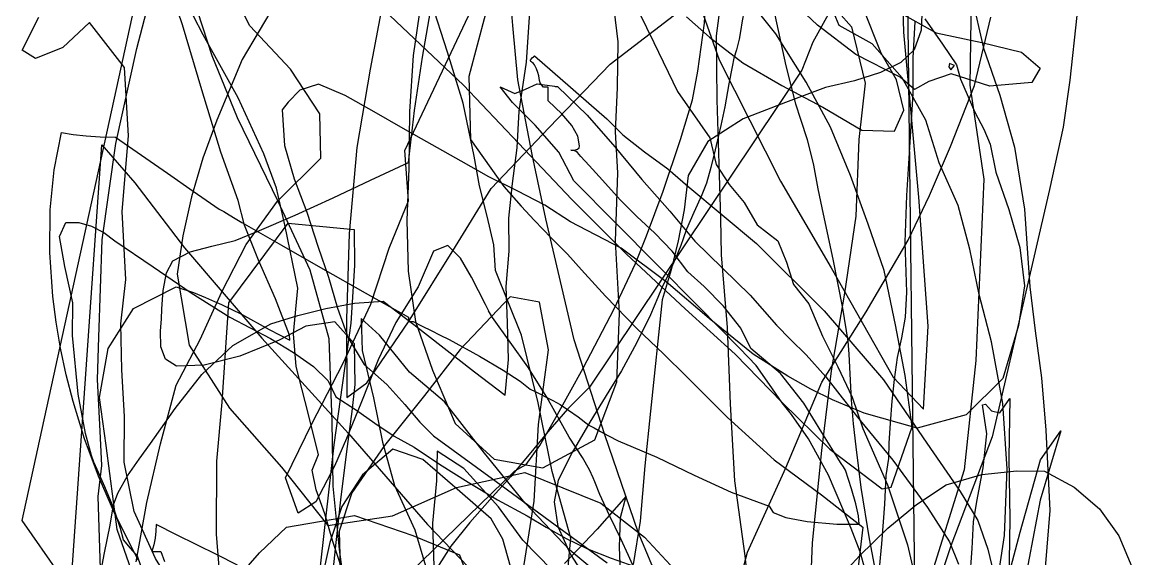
# Model space of a CAD drawing. Extents: x 0 to 83, y -5 to 166.
# Drawn here: x 6.1 to 82.6, y 67.6 to 104.6 of the extents above; entities that cross this region are included whole.
import ezdxf

# ---------------------------------------------------------------- set-up
doc = ezdxf.new("R2010")
doc.units = 0
for name, color, linetype in [('_B1', 7, 'CONTINUOUS'), ('_B2', 7, 'CONTINUOUS'), ('_F1', 7, 'CONTINUOUS'), ('_F2', 7, 'CONTINUOUS'), ('_T1', 7, 'CONTINUOUS'), ('_T2', 7, 'CONTINUOUS'), ('_Y1', 7, 'CONTINUOUS'), ('_Y2', 7, 'CONTINUOUS'), ('a', 7, 'CONTINUOUS'), ('d', 7, 'CONTINUOUS'), ('h', 7, 'CONTINUOUS'), ('L1', 7, 'CONTINUOUS'), ('L2', 7, 'CONTINUOUS'), ('m', 7, 'CONTINUOUS'), ('R', 7, 'CONTINUOUS'), ('t', 7, 'CONTINUOUS'), ('U', 7, 'CONTINUOUS'), ('V', 7, 'CONTINUOUS')]:
    doc.layers.add(name, color=color, linetype=linetype)

msp = doc.modelspace()

# ---------------------------------------------------------------- linework, layer by layer
at = {"layer": '_B1', "color": 7}
for p, q in [((67.078919, 109.132516), (67.832637, 47.381531)), ((18.594335, 103.724357), (16.277993, 108.201642)), ((58.051913, 103.790513), (55.359167, 107.160912)), ((31.467918, 105.048149), (36.527851, 100.243113)), ((21.008946, 99.368577), (18.594335, 103.724357)), ((60.141462, 100.46212), (58.051913, 103.790513)), ((36.527851, 100.243113), (40.317347, 96.243507)), ((61.810685, 97.348042), (60.141462, 100.46212)), ((22.77256, 95.520667), (21.008946, 99.368577)), ((63.200765, 94.020337), (61.810685, 97.348042)), ((40.317347, 96.243507), (44.006863, 92.384646)), ((23.649343, 93.158239), (22.77256, 95.520667)), ((64.40758, 90.669766), (63.200765, 94.020337)), ((24.236722, 90.623785), (23.649343, 93.158239)), ((44.006863, 92.384646), (47.776803, 88.603294)), ((25.132129, 86.259803), (24.236722, 90.623785)), ((65.527, 87.487077), (64.40758, 90.669766)), ((47.776803, 88.603294), (51.807575, 84.83621)), ((66.301375, 83.743362), (65.527, 87.487077)), ((24.819798, 83.112084), (25.132129, 86.259803)), ((30.74642, 83.028915), (29.49114, 84.168986)), ((29.49114, 84.168986), (29.554169, 81.981327)), ((51.807575, 84.83621), (55.244513, 81.728697)), ((66.963357, 80.259087), (66.301375, 83.743362)), ((25.013685, 80.874551), (24.819798, 83.112084)), ((32.824365, 80.481035), (30.74642, 83.028915)), ((29.554169, 81.981327), (30.327852, 78.714453)), ((55.244513, 81.728697), (58.482114, 78.395147)), ((25.6207, 78.467514), (25.013685, 80.874551)), ((35.229335, 78.445271), (32.824365, 80.481035)), ((67.454998, 76.720497), (66.963357, 80.259087)), ((26.547756, 74.811289), (25.6207, 78.467514)), ((30.327852, 78.714453), (30.948867, 75.657285)), ((37.984123, 74.901062), (35.229335, 78.445271)), ((58.482114, 78.395147), (61.777955, 75.18475)), ((65.999425, 72.557493), (67.454998, 76.720497)), ((30.948867, 75.657285), (31.777959, 72.670581)), ((61.777955, 75.18475), (65.389615, 72.446691)), ((26.116653, 73.730932), (26.547756, 74.811289)), ((40.786469, 71.460748), (37.984123, 74.901062)), ((26.389264, 72.370642), (26.116653, 73.730932)), ((31.777959, 72.670581), (33.175875, 69.615103)), ((26.988497, 70.729612), (26.389264, 72.370642)), ((65.389615, 72.446691), (65.999425, 72.557493)), ((43.853101, 68.219669), (40.786469, 71.460748)), ((27.537261, 68.807034), (26.988497, 70.729612)), ((33.175875, 69.615103), (34.661498, 64.691316)), ((28.47163, 65.976165), (27.537261, 68.807034)), ((47.400748, 65.273163), (43.853101, 68.219669))]:
    msp.add_line(p, q, dxfattribs=at)
at = {"layer": '_B2', "color": 7}
for p, q in [((6.136009, 70.257227), (18.631437, 127.501957)), ((71.386281, 107.086169), (72.363968, 102.801331)), ((62.419006, 104.370566), (61.373436, 106.863975)), ((23.643019, 105.975651), (21.282265, 102.025993)), ((64.680946, 103.103725), (62.419006, 104.370566)), ((66.758743, 100.752009), (64.680946, 103.103725)), ((72.363968, 102.801331), (73.489118, 99.568507)), ((21.282265, 102.025993), (19.544078, 97.846465)), ((68.390145, 97.841719), (66.758743, 100.752009)), ((73.489118, 99.568507), (74.493177, 95.983247)), ((19.544078, 97.846465), (18.581824, 95.226385)), ((69.31291, 94.899159), (68.390145, 97.841719)), ((74.493177, 95.983247), (75.180673, 91.711107)), ((18.581824, 95.226385), (17.795917, 92.548645)), ((70.614387, 91.958736), (69.31291, 94.899159)), ((17.795917, 92.548645), (17.203129, 89.86546)), ((71.416085, 88.948947), (70.614387, 91.958736)), ((75.180673, 91.711107), (75.403388, 88.336217)), ((17.203129, 89.86546), (16.820219, 87.229052)), ((72.065091, 85.832009), (71.416085, 88.948947)), ((75.403388, 88.336217), (75.544642, 86.350826)), ((16.820219, 87.229052), (17.637277, 82.340188)), ((72.908497, 82.570142), (72.065091, 85.832009)), ((75.544642, 86.350826), (75.915651, 83.333766)), ((75.915651, 83.333766), (76.348683, 80.096387)), ((73.679332, 78.319071), (72.908497, 82.570142)), ((17.637277, 82.340188), (20.41466, 77.996183)), ((76.348683, 80.096387), (76.652367, 76.49075)), ((20.41466, 77.996183), (23.989884, 73.940248)), ((73.992347, 73.825899), (73.679332, 78.319071)), ((76.652367, 76.49075), (76.918073, 70.948741)), ((23.989884, 73.940248), (27.20047, 69.915604)), ((36.063407, 72.526374), (40.755016, 73.563555)), ((40.755016, 73.563555), (46.006945, 71.461672)), ((73.812845, 69.235204), (73.992347, 73.825899)), ((31.641948, 70.570324), (36.063407, 72.526374)), ((46.006945, 71.461672), (49.001484, 69.115705)), ((27.20047, 69.915604), (31.641948, 70.570324)), ((76.918073, 70.948741), (76.467306, 65.271814)), ((8.734326, 66.5446), (6.136009, 70.257227)), ((49.001484, 69.115705), (52.157589, 65.739346)), ((73.106124, 64.69156), (73.812845, 69.235204))]:
    msp.add_line(p, q, dxfattribs=at)
at = {"layer": '_F1', "color": 7}
for p, q in [((32.496355, 95.752267), (42.727502, 117.407611)), ((48.072074, 106.432063), (49.6598, 103.178798)), ((60.914215, 104.389695), (58.480905, 106.706889)), ((66.459315, 105.321503), (69.096567, 103.846439)), ((63.566063, 102.352482), (60.914215, 104.389695)), ((69.096567, 103.846439), (72.249553, 103.187478)), ((49.6598, 103.178798), (51.279501, 99.804448)), ((72.249553, 103.187478), (74.965468, 102.534729)), ((74.965468, 102.534729), (76.263526, 101.419465)), ((66.61123, 100.808711), (63.566063, 102.352482)), ((70.010946, 101.751087), (69.960386, 101.509398)), ((70.372157, 101.608885), (70.010946, 101.751087)), ((70.1337, 101.03305), (68.586145, 100.493836)), ((69.960386, 101.509398), (70.115712, 101.317456)), ((70.115712, 101.317456), (70.372157, 101.608885)), ((72.793851, 100.173301), (70.1337, 101.03305)), ((76.263526, 101.419465), (75.690661, 100.434668)), ((67.596788, 99.953209), (66.61123, 100.808711)), ((68.586145, 100.493836), (67.596788, 99.953209)), ((75.690661, 100.434668), (72.793851, 100.173301)), ((51.279501, 99.804448), (53.505911, 96.624272)), ((53.505911, 96.624272), (53.936899, 94.775477)), ((32.736805, 92.284625), (32.496355, 95.752267)), ((53.936899, 94.775477), (54.828568, 93.413634)), ((54.828568, 93.413634), (55.873688, 92.160278)), ((31.404947, 89.031014), (32.736805, 92.284625)), ((55.873688, 92.160278), (56.765019, 90.636953)), ((56.765019, 90.636953), (58.192674, 89.525896)), ((58.192674, 89.525896), (58.799077, 88.057819)), ((30.147529, 85.173336), (31.404947, 89.031014)), ((34.46967, 88.815268), (33.409892, 86.352037)), ((35.456288, 89.209822), (34.46967, 88.815268)), ((36.339453, 88.340838), (35.456288, 89.209822)), ((37.088871, 87.013449), (36.339453, 88.340838)), ((58.799077, 88.057819), (59.281457, 86.515096)), ((38.057019, 85.136512), (37.088871, 87.013449)), ((59.281457, 86.515096), (60.337043, 85.180101)), ((33.409892, 86.352037), (31.865843, 83.897139)), ((28.220548, 81.060312), (30.147529, 85.173336)), ((38.275698, 84.678342), (38.057019, 85.136512)), ((60.337043, 85.180101), (61.275858, 82.968805)), ((38.523645, 84.238947), (38.259657, 84.694093)), ((38.259657, 84.694093), (38.275698, 84.678342)), ((39.74936, 82.547535), (38.523645, 84.238947)), ((31.865843, 83.897139), (30.669231, 81.336622)), ((61.275858, 82.968805), (62.324331, 80.847641)), ((40.968796, 80.837293), (39.74936, 82.547535)), ((26.102774, 76.973137), (28.220548, 81.060312)), ((30.669231, 81.336622), (29.45541, 78.317109)), ((42.287754, 78.765756), (40.968796, 80.837293)), ((62.324331, 80.847641), (63.306996, 78.746049)), ((43.812048, 75.990465), (42.287754, 78.765756)), ((63.306996, 78.746049), (64.048394, 76.593479)), ((29.45541, 78.317109), (28.478592, 75.897938)), ((24.272981, 73.193), (26.102774, 76.973137)), ((64.048394, 76.593479), (65.74093, 72.709785)), ((28.478592, 75.897938), (27.660379, 73.995768)), ((44.725128, 74.59812), (43.812048, 75.990465)), ((45.227321, 73.743407), (44.725128, 74.59812)), ((27.660379, 73.995768), (26.358798, 71.541882)), ((45.474573, 73.205579), (45.227321, 73.743407)), ((25.143068, 70.766378), (24.272981, 73.193)), ((45.573938, 72.91541), (45.474573, 73.205579)), ((45.936421, 72.055977), (45.573938, 72.91541)), ((65.74093, 72.709785), (67.119701, 68.576988)), ((46.605189, 70.6056), (45.936421, 72.055977)), ((26.358798, 71.541882), (25.143068, 70.766378)), ((47.377978, 68.988258), (46.605189, 70.6056)), ((47.913837, 67.850549), (47.377978, 68.988258)), ((67.119701, 68.576988), (68.155953, 64.215533)), ((48.704145, 66.025475), (47.913837, 67.850549))]:
    msp.add_line(p, q, dxfattribs=at)
at = {"layer": '_F2', "color": 7}
for p, q in [((19.23359, 102.281149), (17.8866, 106.419134)), ((38.043654, 105.171649), (36.896839, 100.849503)), ((20.976869, 98.004887), (19.23359, 102.281149)), ((36.896839, 100.849503), (37.01415, 96.515758)), ((23.780806, 92.24334), (20.976869, 98.004887)), ((37.01415, 96.515758), (39.316773, 93.259608)), ((39.316773, 93.259608), (40.508326, 91.912101)), ((25.968929, 87.496165), (23.780806, 92.24334)), ((40.508326, 91.912101), (41.420649, 90.922088)), ((41.420649, 90.922088), (42.5803, 89.732245)), ((42.5803, 89.732245), (43.704304, 88.599744)), ((43.704304, 88.599744), (44.677056, 87.524302)), ((27.287607, 82.771321), (25.968929, 87.496165)), ((44.677056, 87.524302), (46.309672, 85.70356)), ((46.309672, 85.70356), (48.46784, 83.483921)), ((48.46784, 83.483921), (50.316517, 81.743649)), ((27.483209, 77.07678), (27.287607, 82.771321)), ((50.316517, 81.743649), (51.906241, 80.170212)), ((51.906241, 80.170212), (54.726544, 77.363611)), ((54.726544, 77.363611), (57.926876, 74.433577)), ((27.568618, 72.627676), (27.483209, 77.07678)), ((34.733016, 75.03105), (34.686113, 72.986273)), ((36.565609, 73.845237), (34.733016, 75.03105)), ((57.926876, 74.433577), (61.209431, 72.020292)), ((38.942868, 71.211917), (36.565609, 73.845237)), ((28.004206, 68.271579), (27.568618, 72.627676)), ((34.686113, 72.986273), (34.394566, 70.087033)), ((61.209431, 72.020292), (64.039109, 69.790524)), ((40.623778, 68.914191), (38.942868, 71.211917)), ((34.394566, 70.087033), (34.493821, 67.098985)), ((64.039109, 69.790524), (61.229333, 46.005327)), ((42.63265, 66.851694), (40.623778, 68.914191)), ((28.579724, 63.951606), (28.004206, 68.271579))]:
    msp.add_line(p, q, dxfattribs=at)
at = {"layer": '_T1', "color": 7}
for p, q in [((21.818086, 104.34402), (20.161808, 107.536428)), ((61.656448, 105.118463), (60.592868, 103.208399)), ((24.621313, 101.354264), (21.818086, 104.34402)), ((60.592868, 103.208399), (59.840881, 101.277848)), ((26.633138, 98.286122), (24.621313, 101.354264)), ((59.840881, 101.277848), (45.227785, 79.436414)), ((26.713631, 95.228479), (26.633138, 98.286122)), ((23.72287, 92.270218), (26.713631, 95.228479)), ((21.558134, 89.265877), (23.72287, 92.270218)), ((19.896575, 86.02426), (21.558134, 89.265877)), ((18.401121, 82.735668), (19.896575, 86.02426)), ((16.734698, 79.590392), (18.401121, 82.735668)), ((15.674206, 75.549137), (16.734698, 79.590392)), ((45.227785, 79.436414), (43.70741, 77.922922)), ((43.70741, 77.922922), (42.345283, 76.368932)), ((42.345283, 76.368932), (41.062955, 74.808821)), ((14.718925, 71.496504), (15.674206, 75.549137)), ((41.062955, 74.808821), (39.781982, 73.276976)), ((39.781982, 73.276976), (38.362353, 71.68705)), ((13.982194, 67.403442), (14.718925, 71.496504)), ((38.362353, 71.68705), (36.97321, 70.122431)), ((36.97321, 70.122431), (35.67533, 68.497994)), ((35.67533, 68.497994), (34.529506, 66.728603))]:
    msp.add_line(p, q, dxfattribs=at)
at = {"layer": '_T2', "color": 7}
for p, q in [((35.433373, 102.532205), (34.303349, 106.018703)), ((57.86867, 105.594175), (58.749692, 101.576646)), ((36.509585, 99.007803), (35.433373, 102.532205)), ((58.749692, 101.576646), (59.41798, 98.954342)), ((37.265494, 95.34856), (36.509585, 99.007803)), ((59.41798, 98.954342), (59.763406, 97.906874)), ((59.763406, 97.906874), (60.209568, 96.496948)), ((60.209568, 96.496948), (60.638738, 94.740211)), ((37.638228, 93.310196), (37.265494, 95.34856)), ((60.638738, 94.740211), (60.955843, 93.114724)), ((38.171955, 91.233995), (37.638228, 93.310196)), ((60.955843, 93.114724), (61.314161, 91.357094)), ((38.621121, 89.24969), (38.171955, 91.233995)), ((61.314161, 91.357094), (61.969904, 88.272372)), ((38.740176, 87.487015), (38.621121, 89.24969)), ((61.969904, 88.272372), (62.640464, 84.882547)), ((40.54252, 83.024334), (38.740176, 87.487015)), ((62.640464, 84.882547), (63.023471, 82.616407)), ((41.681747, 78.357555), (40.54252, 83.024334)), ((63.023471, 82.616407), (63.083282, 81.71456)), ((63.083282, 81.71456), (63.143045, 80.367688)), ((63.143045, 80.367688), (63.248698, 78.57094)), ((42.64555, 73.644023), (41.681747, 78.357555)), ((63.248698, 78.57094), (63.38498, 76.919294)), ((63.38498, 76.919294), (63.559323, 75.340484)), ((63.559323, 75.340484), (63.909417, 72.532288)), ((43.921621, 69.041092), (42.64555, 73.644023)), ((63.909417, 72.532288), (64.475171, 68.999368)), ((43.667522, 66.342774), (43.921621, 69.041092)), ((64.475171, 68.999368), (65.008952, 66.212683))]:
    msp.add_line(p, q, dxfattribs=at)
at = {"layer": '_Y1', "color": 7}
for p, q in [((53.141488, 104.527124), (53.336404, 108.255911)), ((56.064576, 106.511219), (55.710353, 104.552625)), ((52.683847, 101.21325), (53.141488, 104.527124)), ((55.649758, 104.095901), (55.526653, 103.426363)), ((55.710353, 104.552625), (55.649758, 104.095901)), ((55.526653, 103.426363), (55.337525, 102.686196)), ((55.337525, 102.686196), (55.166906, 102.111754)), ((55.166906, 102.111754), (55.040317, 101.518424)), ((52.302488, 99.229768), (52.683847, 101.21325)), ((55.040317, 101.518424), (54.824703, 100.352612)), ((54.824703, 100.352612), (54.528706, 98.763546)), ((51.475644, 96.498846), (52.302488, 99.229768)), ((54.528706, 98.763546), (54.268145, 97.464789)), ((54.268145, 97.464789), (54.114392, 96.782928)), ((50.290045, 92.942351), (51.475644, 96.498846)), ((54.114392, 96.782928), (53.88153, 95.798069)), ((53.88153, 95.798069), (53.56427, 94.579111)), ((53.56427, 94.579111), (53.26986, 93.507079)), ((53.26986, 93.507079), (52.945174, 92.698916)), ((49.145192, 89.875873), (50.290045, 92.942351)), ((52.945174, 92.698916), (52.398521, 91.480225)), ((52.398521, 91.480225), (51.903187, 90.339247)), ((51.903187, 90.339247), (51.664032, 89.660606)), ((48.386269, 87.961642), (49.145192, 89.875873)), ((51.664032, 89.660606), (51.506804, 89.200517)), ((51.506804, 89.200517), (51.139415, 88.30387)), ((46.907561, 84.853196), (48.386269, 87.961642)), ((51.139415, 88.30387), (50.608009, 87.141623)), ((50.608009, 87.141623), (50.177424, 86.238866)), ((49.919092, 85.621249), (49.413315, 84.433645)), ((50.177424, 86.238866), (49.919092, 85.621249)), ((44.786047, 80.753329), (46.907561, 84.853196)), ((49.413315, 84.433645), (48.444334, 82.476024)), ((48.444334, 82.476024), (47.413998, 80.575041)), ((42.890818, 77.357382), (44.786047, 80.753329)), ((47.413998, 80.575041), (46.549013, 79.168954)), ((46.549013, 79.168954), (45.233782, 77.038443)), ((41.789252, 75.422139), (42.890818, 77.357382)), ((45.233782, 77.038443), (44.011827, 74.948879)), ((40.858051, 74.119983), (41.789252, 75.422139)), ((44.011827, 74.948879), (43.059726, 73.03464)), ((30.83526, 64.723891), (40.065411, 73.687913)), ((40.065411, 73.687913), (40.858051, 74.119983)), ((43.059726, 73.03464), (42.773079, 71.543914)), ((42.773079, 71.543914), (43.031985, 69.846541)), ((43.031985, 69.846541), (43.897267, 67.918367)), ((43.897267, 67.918367), (44.817959, 66.487238))]:
    msp.add_line(p, q, dxfattribs=at)
at = {"layer": '_Y2', "color": 7}
for p, q in [((47.193803, 103.244567), (46.818543, 106.284667)), ((33.616433, 106.06595), (33.062931, 102.297394)), ((6.144836, 102.668941), (7.271356, 104.93117)), ((10.781707, 104.575345), (8.931207, 102.84863)), ((13.178446, 101.463554), (10.781707, 104.575345)), ((67.620738, 104.602728), (67.480455, 102.159249)), ((47.138122, 100.100792), (47.193803, 103.244567)), ((7.041851, 102.093961), (6.144836, 102.668941)), ((8.931207, 102.84863), (7.041851, 102.093961)), ((33.062931, 102.297394), (32.809349, 98.429114)), ((67.480455, 102.159249), (67.494527, 99.675713)), ((13.455734, 96.765621), (13.178446, 101.463554)), ((47.007885, 97.030102), (47.138122, 100.100792)), ((67.494527, 99.675713), (67.265411, 95.952972)), ((32.809349, 98.429114), (32.780355, 94.509499)), ((13.017197, 91.543398), (13.455734, 96.765621)), ((47.159462, 94.209247), (47.007885, 97.030102)), ((67.265411, 95.952972), (67.048319, 92.646839)), ((32.780355, 94.509499), (32.638906, 90.9535)), ((47.006071, 89.506548), (47.159462, 94.209247)), ((67.048319, 92.646839), (66.941672, 89.432339)), ((13.266448, 86.858733), (13.017197, 91.543398)), ((32.638906, 90.9535), (32.721913, 87.427673)), ((47.275077, 84.539177), (47.006071, 89.506548)), ((66.941672, 89.432339), (67.0439, 85.984499)), ((32.721913, 87.427673), (33.236852, 83.968732)), ((12.937994, 83.803819), (13.266448, 86.858733)), ((67.0439, 85.984499), (66.953417, 84.262219)), ((47.091843, 79.810218), (47.275077, 84.539177)), ((66.953417, 84.262219), (66.70807, 82.84104)), ((13.001872, 80.629478), (12.937994, 83.803819)), ((33.236852, 83.968732), (34.391221, 80.613387)), ((66.70807, 82.84104), (66.421303, 81.486402)), ((66.421303, 81.486402), (66.206561, 79.963748)), ((13.173859, 77.422758), (13.001872, 80.629478)), ((34.391221, 80.613387), (35.96844, 76.935918)), ((45.581739, 75.822754), (47.091843, 79.810218)), ((66.206561, 79.963748), (66.041561, 78.488592)), ((66.041561, 78.488592), (65.92213, 76.975517)), ((13.169715, 74.270702), (13.173859, 77.422758)), ((35.96844, 76.935918), (38.649154, 74.474835)), ((65.92213, 76.975517), (65.845807, 75.597455)), ((41.998531, 73.885372), (45.581739, 75.822754)), ((65.845807, 75.597455), (65.810137, 74.527323)), ((13.859906, 70.891129), (13.169715, 74.270702)), ((38.649154, 74.474835), (41.998531, 73.885372)), ((65.810137, 74.527323), (65.639087, 73.370345)), ((65.639087, 73.370345), (65.529471, 71.379429)), ((47.735952, 71.931733), (45.749454, 69.658421)), ((47.341144, 70.462234), (47.735952, 71.931733)), ((65.529471, 71.379429), (65.341694, 68.649738)), ((15.309399, 67.637797), (13.859906, 70.891129)), ((47.284674, 68.414186), (47.341144, 70.462234)), ((45.749454, 69.658421), (43.50219, 67.297634)), ((47.366203, 66.156151), (47.284674, 68.414186)), ((65.341694, 68.649738), (65.118088, 66.464557)), ((17.169436, 64.655183), (15.309399, 67.637797))]:
    msp.add_line(p, q, dxfattribs=at)
at = {"layer": 'a', "color": 7}
for p, q in [((39.910424, 99.057906), (39.059836, 100.141252)), ((39.059836, 100.141252), (40.081496, 99.673295)), ((40.81568, 99.965091), (41.609117, 100.352835)), ((41.609117, 100.352835), (42.808536, 100.172717)), ((42.808536, 100.172717), (42.86049, 100.166876)), ((42.86049, 100.166876), (42.912448, 100.161036)), ((42.912448, 100.161036), (42.964403, 100.155196)), ((42.964403, 100.155196), (43.016357, 100.149356)), ((43.016354, 100.149356), (43.016352, 100.149356)), ((43.016352, 100.149356), (43.016352, 100.149331)), ((43.016352, 100.149331), (45.051806, 98.178264)), ((43.016357, 100.149356), (43.016354, 100.149356)), ((43.016354, 100.149356), (43.016354, 100.149356)), ((40.081496, 99.673295), (40.81568, 99.965091)), ((41.468976, 97.489495), (39.910424, 99.057906)), ((45.051806, 98.178264), (46.959687, 96.000805)), ((43.094692, 95.627446), (41.468976, 97.489495)), ((44.146771, 93.663186), (43.094692, 95.627446)), ((46.959687, 96.000805), (48.82715, 93.753232)), ((47.005235, 90.776249), (44.146771, 93.663186)), ((48.82715, 93.753232), (50.741337, 91.571822)), ((50.741337, 91.571822), (52.4643, 89.513672)), ((8.698252, 89.821135), (9.145973, 90.800866)), ((9.145973, 90.800866), (10.032254, 90.7905)), ((10.032254, 90.7905), (10.910222, 90.547825)), ((10.910222, 90.547825), (11.750935, 90.111608)), ((49.863703, 87.88931), (47.005235, 90.776249)), ((9.084361, 87.747869), (8.698252, 89.821135)), ((11.750935, 90.111608), (12.525452, 89.520615)), ((12.525452, 89.520615), (15.153493, 87.743264)), ((52.4643, 89.513672), (54.367753, 87.654858)), ((9.613174, 85.250543), (9.084361, 87.747869)), ((15.153493, 87.743264), (17.768818, 85.94677)), ((52.722167, 85.002373), (49.863703, 87.88931)), ((54.367753, 87.654858), (56.296308, 85.789952)), ((17.768818, 85.94677), (20.43951, 84.259175)), ((56.296308, 85.789952), (58.094573, 83.713532)), ((9.593561, 82.998637), (9.613174, 85.250543)), ((55.580632, 82.115437), (52.722167, 85.002373)), ((20.43951, 84.259175), (23.233651, 82.808532)), ((58.094573, 83.713532), (59.055091, 82.722001)), ((9.998171, 78.968377), (9.593561, 82.998637)), ((23.233651, 82.808532), (24.825454, 81.826844)), ((59.055091, 82.722001), (60.141511, 81.684264)), ((24.825454, 81.826844), (26.202863, 80.872755)), ((56.706887, 80.927288), (55.580632, 82.115437)), ((60.141511, 81.684264), (61.505205, 80.160113)), ((26.202863, 80.872755), (27.225228, 79.880873)), ((57.623786, 79.639495), (56.706887, 80.927288)), ((27.225228, 79.880873), (27.751894, 78.785819)), ((58.494677, 78.36324), (57.623786, 79.639495)), ((61.505205, 80.160113), (62.63037, 78.70204)), ((10.488448, 76.263475), (9.998171, 78.968377)), ((27.751894, 78.785819), (29.09309, 77.897571)), ((59.125724, 77.551898), (58.494677, 78.36324)), ((62.63037, 78.70204), (63.869869, 77.153407)), ((29.09309, 77.897571), (30.420631, 76.962132)), ((60.313486, 75.89295), (59.125724, 77.551898)), ((30.420631, 76.962132), (31.760029, 76.067668)), ((63.869869, 77.153407), (66.106806, 74.407817)), ((10.90183, 74.743516), (10.488448, 76.263475)), ((31.760029, 76.067668), (33.136786, 75.302337)), ((61.683189, 73.386779), (60.313486, 75.89295)), ((33.136786, 75.302337), (34.893151, 74.139129)), ((11.075749, 74.268066), (10.90183, 74.743516)), ((11.304576, 73.777747), (11.075749, 74.268066)), ((66.106806, 74.407817), (68.507887, 71.164407)), ((11.838044, 72.580451), (11.304576, 73.777747)), ((34.893151, 74.139129), (36.847188, 72.897874)), ((62.676678, 71.062344), (61.683189, 73.386779)), ((36.847188, 72.897874), (38.889738, 71.676949)), ((12.446632, 71.086661), (11.838044, 72.580451)), ((38.889738, 71.676949), (40.911633, 70.57473)), ((68.507887, 71.164407), (70.020967, 68.786067)), ((12.900822, 69.706864), (12.446632, 71.086661)), ((40.911633, 70.57473), (42.242001, 69.79432)), ((63.237419, 69.706295), (62.676678, 71.062344)), ((13.125454, 68.926312), (12.900822, 69.706864)), ((42.242001, 69.79432), (43.606759, 69.022772)), ((63.871081, 68.107054), (63.237419, 69.706295)), ((13.595012, 68.350514), (13.125454, 68.926312)), ((43.606759, 69.022772), (45.074868, 68.300501)), ((14.070933, 67.809729), (13.595012, 68.350514)), ((45.074868, 68.300501), (46.7153, 67.667916)), ((64.446111, 66.037218), (63.871081, 68.107054)), ((70.020967, 68.786067), (70.635413, 67.258956)), ((14.314667, 67.134208), (14.070933, 67.809729)), ((46.7153, 67.667916), (48.65894, 66.966293))]:
    msp.add_line(p, q, dxfattribs=at)
at = {"layer": 'd', "color": 7}
for p, q in [((40.868635, 101.83999), (41.115707, 105.279536)), ((54.123868, 105.05163), (53.933709, 103.639382)), ((53.933709, 103.639382), (53.997981, 99.238234)), ((40.369095, 98.452532), (40.868635, 101.83999)), ((53.997981, 99.238234), (54.123642, 94.836044)), ((40.234603, 95.925894), (40.369095, 98.452532)), ((39.915338, 93.465697), (40.234603, 95.925894)), ((54.123642, 94.836044), (54.243638, 91.06705)), ((39.653604, 91.092175), (39.915338, 93.465697)), ((39.691713, 88.825552), (39.653604, 91.092175)), ((54.243638, 91.06705), (54.290923, 88.56549)), ((39.47909, 86.383884), (39.691713, 88.825552)), ((54.290923, 88.56549), (54.689387, 83.546849)), ((39.562939, 83.877435), (39.47909, 86.383884)), ((25.125454, 84.375508), (27.061192, 84.867119)), ((27.061192, 84.867119), (29.031227, 85.222058)), ((29.031227, 85.222058), (31.004329, 85.380717)), ((31.004329, 85.380717), (33.104131, 83.757626)), ((23.255241, 83.806832), (25.125454, 84.375508)), ((20.654305, 82.322883), (23.255241, 83.806832)), ((33.104131, 83.757626), (35.203932, 82.134535)), ((39.63913, 81.360747), (39.562939, 83.877435)), ((54.689387, 83.546849), (54.901986, 78.287846)), ((18.522128, 80.310139), (20.654305, 82.322883)), ((35.203932, 82.134535), (37.303735, 80.511441)), ((39.403537, 78.88835), (39.63913, 81.360747)), ((16.68376, 77.983444), (18.522128, 80.310139)), ((37.303735, 80.511441), (39.403537, 78.88835)), ((14.964255, 75.557642), (16.68376, 77.983444)), ((54.901986, 78.287846), (55.216877, 72.981249)), ((72.285101, 78.221494), (72.500794, 78.268544)), ((72.587484, 76.220636), (72.285101, 78.221494)), ((72.500794, 78.268544), (72.918763, 77.80834)), ((73.494472, 77.667992), (74.18338, 78.674612)), ((74.18338, 78.674612), (74.100896, 74.577805)), ((72.918763, 77.80834), (73.494472, 77.667992)), ((72.32819, 73.878569), (72.587484, 76.220636)), ((14.20354, 74.496137), (14.964255, 75.557642)), ((31.662228, 75.179485), (29.567798, 73.414086)), ((33.734172, 74.469316), (31.662228, 75.179485)), ((13.396995, 73.336694), (14.20354, 74.496137)), ((36.279115, 72.254098), (33.734172, 74.469316)), ((74.100896, 74.577805), (74.168508, 70.365254)), ((29.567798, 73.414086), (28.157793, 71.235437)), ((71.890706, 71.562476), (72.32819, 73.878569)), ((12.733296, 72.142891), (13.396995, 73.336694)), ((55.216877, 72.981249), (55.922217, 67.819834)), ((12.434701, 71.3444), (12.733296, 72.142891)), ((38.442434, 70.37792), (36.279115, 72.254098)), ((12.206143, 69.943284), (12.434701, 71.3444)), ((28.157793, 71.235437), (27.326777, 68.755123)), ((71.659073, 70.159736), (71.890706, 71.562476)), ((39.257107, 68.970013), (38.442434, 70.37792)), ((74.168508, 70.365254), (74.110507, 66.03685)), ((11.816258, 68.02665), (12.206143, 69.943284)), ((71.586763, 68.329784), (71.659073, 70.159736)), ((39.946265, 66.511847), (39.257107, 68.970013)), ((27.326777, 68.755123), (26.75712, 66.156619)), ((71.428368, 66.117575), (71.586763, 68.329784)), ((11.447078, 66.088743), (11.816258, 68.02665)), ((55.922217, 67.819834), (56.201954, 65.037814))]:
    msp.add_line(p, q, dxfattribs=at)
at = {"layer": 'h', "color": 7}
for p, q in [((14.027812, 102.783251), (15.73239, 109.270157)), ((60.850091, 107.002436), (63.264692, 104.276003)), ((30.934948, 105.726188), (30.109025, 101.362936)), ((46.639613, 101.691395), (51.366962, 105.332897)), ((63.264692, 104.276003), (64.209303, 100.384195)), ((12.594268, 96.221973), (14.027812, 102.783251)), ((42.427723, 97.330342), (46.639613, 101.691395)), ((30.109025, 101.362936), (29.192265, 95.949773)), ((64.209303, 100.384195), (63.762656, 96.515628)), ((38.454293, 93.129695), (42.427723, 97.330342)), ((63.762656, 96.515628), (63.568306, 91.219757)), ((11.652613, 89.590626), (12.594268, 96.221973)), ((29.192265, 95.949773), (28.669694, 90.036867)), ((35.990014, 89.143961), (38.454293, 93.129695)), ((63.568306, 91.219757), (62.789966, 85.93004)), ((11.4237, 82.893507), (11.652613, 89.590626)), ((28.669694, 90.036867), (28.465805, 84.129934)), ((32.755575, 83.947356), (35.990014, 89.143961)), ((39.761691, 85.678953), (36.309664, 82.035757)), ((41.764238, 85.311062), (39.761691, 85.678953)), ((62.789966, 85.93004), (61.85769, 80.576982)), ((42.386956, 82.015751), (41.764238, 85.311062)), ((28.465805, 84.129934), (28.505091, 78.734689)), ((29.883196, 79.74317), (32.755575, 83.947356)), ((11.326311, 79.966202), (11.4237, 82.893507)), ((36.309664, 82.035757), (33.852104, 78.868078)), ((41.699488, 76.876679), (42.386956, 82.015751)), ((61.85769, 80.576982), (61.20154, 75.091092)), ((11.493954, 76.868901), (11.326311, 79.966202)), ((28.505091, 78.734689), (29.883196, 79.74317)), ((33.852104, 78.868078), (31.089419, 75.433702)), ((11.614322, 74.0375), (11.493954, 76.868901)), ((41.403451, 71.581964), (41.699488, 76.876679)), ((77.688019, 76.434219), (76.261781, 71.671742)), ((76.290274, 74.44628), (77.688019, 76.434219)), ((31.089419, 75.433702), (28.853929, 72.173959)), ((61.20154, 75.091092), (60.546186, 68.720767)), ((74.895233, 69.445099), (76.290274, 74.44628)), ((11.37511, 71.907911), (11.614322, 74.0375)), ((11.530558, 66.927135), (11.37511, 71.907911)), ((28.853929, 72.173959), (27.977945, 69.530174)), ((40.578518, 66.360096), (41.403451, 71.581964)), ((76.261781, 71.671742), (75.248728, 66.32936)), ((27.977945, 69.530174), (28.018583, 67.879279)), ((73.32229, 63.55354), (74.895233, 69.445099)), ((60.546186, 68.720767), (60.289333, 62.069895)), ((28.018583, 67.879279), (28.00049, 66.276954))]:
    msp.add_line(p, q, dxfattribs=at)
at = {"layer": 'L1', "color": 7}
for p, q in [((71.737239, 100.224278), (72.865453, 104.925388)), ((78.795272, 105.056063), (78.309551, 100.588141)), ((70.088403, 96.020628), (71.737239, 100.224278)), ((78.309551, 100.588141), (77.836519, 97.34577)), ((77.836519, 97.34577), (76.915023, 93.066548)), ((10.501842, 80.028832), (11.62143, 96.143318)), ((11.62143, 96.143318), (13.884896, 93.516209)), ((68.645568, 92.651147), (70.088403, 96.020628)), ((13.884896, 93.516209), (17.305969, 89.036518)), ((67.176447, 89.566622), (68.645568, 92.651147)), ((76.915023, 93.066548), (74.803554, 83.932054)), ((64.27497, 84.626366), (67.176447, 89.566622)), ((17.305969, 89.036518), (22.653767, 82.810339)), ((61.231894, 79.7835), (64.27497, 84.626366)), ((74.803554, 83.932054), (72.953154, 76.019347)), ((22.653767, 82.810339), (28.622692, 76.250496)), ((9.382257, 63.914352), (10.501842, 80.028832)), ((58.741123, 73.886186), (61.231894, 79.7835)), ((28.622692, 76.250496), (34.047182, 69.987785)), ((72.953154, 76.019347), (70.101179, 68.520333)), ((56.105862, 68.067312), (58.741123, 73.886186)), ((34.047182, 69.987785), (39.714221, 64.126632)), ((55.343278, 65.221712), (56.105862, 68.067312)), ((70.101179, 68.520333), (67.726068, 61.402554))]:
    msp.add_line(p, q, dxfattribs=at)
at = {"layer": 'L2', "color": 7}
for p, q in [((50.970412, 111.065812), (54.143959, 102.002056)), ((66.859301, 103.91135), (66.73703, 109.75709)), ((39.939331, 104.355152), (39.602338, 108.44309)), ((71.519683, 106.528088), (71.426402, 100.256855)), ((40.278878, 100.612507), (39.939331, 104.355152)), ((67.901499, 92.539469), (66.859301, 103.91135)), ((54.143959, 102.002056), (58.377328, 93.629668)), ((41.267245, 95.467088), (40.278878, 100.612507)), ((71.426402, 100.256855), (72.388683, 93.771508)), ((42.2159, 91.0463), (41.267245, 95.467088)), ((58.377328, 93.629668), (61.874998, 87.676914)), ((72.388683, 93.771508), (71.826899, 81.286723)), ((68.545239, 83.657937), (67.901499, 92.539469)), ((44.167782, 82.702829), (42.2159, 91.0463)), ((20.381689, 85.261483), (24.466675, 90.745357)), ((24.466675, 90.745357), (29.007005, 90.300589)), ((29.007005, 90.300589), (29.032784, 87.821625)), ((29.032784, 87.821625), (28.777378, 83.853882)), ((61.874998, 87.676914), (66.144596, 80.124446)), ((19.914507, 78.422544), (20.381689, 85.261483)), ((28.777378, 83.853882), (27.6036, 75.474753)), ((68.22744, 77.930797), (68.545239, 83.657937)), ((46.262667, 76.159492), (44.167782, 82.702829)), ((71.826899, 81.286723), (71.03445, 73.749432)), ((66.144596, 80.124446), (68.22744, 77.930797)), ((19.55364, 74.352256), (19.914507, 78.422544)), ((48.566329, 69.444995), (46.262667, 76.159492)), ((27.6036, 75.474753), (26.374831, 64.632267)), ((19.516631, 69.309495), (19.55364, 74.352256)), ((71.03445, 73.749432), (66.176222, 58.344016)), ((19.791175, 65.866108), (19.516631, 69.309495)), ((50.787337, 64.201247), (48.566329, 69.444995))]:
    msp.add_line(p, q, dxfattribs=at)
at = {"layer": 'm', "color": 7}
for p, q in [((17.171868, 104.402637), (15.865733, 108.281416)), ((65.301047, 102.458529), (64.042922, 105.613239)), ((51.892217, 104.958362), (53.487296, 103.559707)), ((68.322175, 104.825789), (69.526736, 103.071259)), ((18.506097, 99.926231), (17.171868, 104.402637)), ((53.487296, 103.559707), (55.785066, 101.79605)), ((66.375284, 100.624092), (65.301047, 102.458529)), ((69.526736, 103.071259), (70.499329, 101.658852)), ((55.785066, 101.79605), (58.471876, 100.236489)), ((70.499329, 101.658852), (70.765799, 100.663849)), ((26.549312, 100.313561), (25.267458, 99.912573)), ((28.386777, 99.536324), (26.549312, 100.313561)), ((58.471876, 100.236489), (61.288017, 98.737483)), ((66.859968, 98.536535), (66.375284, 100.624092)), ((70.765799, 100.663849), (71.751147, 98.394062)), ((19.810055, 95.633375), (18.506097, 99.926231)), ((25.267458, 99.912573), (24.460977, 99.076114)), ((30.383796, 98.403453), (28.386777, 99.536324)), ((24.460977, 99.076114), (24.049626, 98.54693)), ((61.288017, 98.737483), (63.97378, 97.155494)), ((24.049626, 98.54693), (24.201838, 96.085367)), ((32.380816, 97.270584), (30.383796, 98.403453)), ((66.233374, 97.084216), (66.859968, 98.536535)), ((71.751147, 98.394062), (72.39009, 97.228236)), ((34.377836, 96.137713), (32.380816, 97.270584)), ((63.97378, 97.155494), (66.233374, 97.084216)), ((72.39009, 97.228236), (72.825958, 96.178296)), ((21.025373, 92.305248), (19.810055, 95.633375)), ((24.201838, 96.085367), (24.871894, 93.788892)), ((36.374856, 95.004842), (34.377836, 96.137713)), ((72.825958, 96.178296), (73.202072, 94.256183)), ((38.291952, 93.933978), (36.374856, 95.004842)), ((73.202072, 94.256183), (74.095685, 91.682133)), ((24.871894, 93.788892), (25.751091, 91.509516)), ((40.234679, 92.978869), (38.291952, 93.933978)), ((42.128628, 91.992567), (40.234679, 92.978869)), ((21.451384, 90.608518), (21.025373, 92.305248)), ((43.899401, 90.828113), (42.128628, 91.992567)), ((25.751091, 91.509516), (26.530726, 89.099252)), ((74.095685, 91.682133), (74.853414, 89.078122)), ((22.425399, 88.205356), (21.451384, 90.608518)), ((47.392577, 89.018682), (43.899401, 90.828113)), ((26.530726, 89.099252), (27.247953, 87.030202)), ((50.50267, 86.708754), (47.392577, 89.018682)), ((74.853414, 89.078122), (75.179922, 86.422927)), ((23.579593, 85.53417), (22.425399, 88.205356)), ((27.247953, 87.030202), (27.855099, 84.896196)), ((53.458139, 84.178605), (50.50267, 86.708754)), ((75.179922, 86.422927), (74.779866, 83.695318)), ((13.793673, 84.875289), (16.746929, 86.362155)), ((16.746929, 86.362155), (17.927075, 85.976271)), ((17.927075, 85.976271), (18.771086, 85.633539)), ((18.771086, 85.633539), (19.38354, 85.351484)), ((12.062183, 82.108845), (13.793673, 84.875289)), ((19.38354, 85.351484), (19.869017, 85.147636)), ((19.869017, 85.147636), (21.243091, 84.478614)), ((24.546138, 83.033363), (23.579593, 85.53417)), ((27.855099, 84.896196), (28.591408, 82.838405)), ((21.243091, 84.478614), (23.140337, 83.412553)), ((56.487447, 81.708506), (53.458139, 84.178605)), ((23.140337, 83.412553), (24.571203, 82.685466)), ((74.779866, 83.695318), (73.689339, 80.037151)), ((24.571203, 82.685466), (24.546138, 83.033363)), ((28.591408, 82.838405), (29.696116, 80.997994)), ((11.464253, 78.737651), (12.062183, 82.108845)), ((58.88539, 80.213982), (56.487447, 81.708506)), ((29.696116, 80.997994), (31.263842, 79.618247)), ((31.263842, 79.618247), (32.499169, 78.244846)), ((60.46122, 79.296167), (58.88539, 80.213982)), ((73.689339, 80.037151), (71.158352, 77.546612)), ((11.911677, 75.436536), (11.464253, 78.737651)), ((61.963284, 78.57332), (60.46122, 79.296167)), ((32.499169, 78.244846), (33.527941, 77.023106)), ((64.13993, 77.663703), (61.963284, 78.57332)), ((67.77814, 76.622524), (64.13993, 77.663703)), ((71.158352, 77.546612), (67.77814, 76.622524)), ((33.527941, 77.023106), (34.475989, 76.098337)), ((34.475989, 76.098337), (38.784035, 72.943488)), ((12.671878, 69.65078), (11.911677, 75.436536)), ((38.784035, 72.943488), (42.854869, 69.95685)), ((14.600069, 64.180097), (12.671878, 69.65078)), ((42.854869, 69.95685), (46.438754, 67.347518))]:
    msp.add_line(p, q, dxfattribs=at)
at = {"layer": 'R', "color": 7}
for p, q in [((24.347306, 69.806306), (29.039496, 70.594886)), ((29.039496, 70.594886), (33.056881, 69.234332)), ((22.474609, 68.040735), (24.347306, 69.806306)), ((33.056881, 69.234332), (36.255052, 67.883693)), ((20.775606, 66.085393), (22.474609, 68.040735)), ((36.255052, 67.883693), (37.542823, 64.415616))]:
    msp.add_line(p, q, dxfattribs=at)
at = {"layer": 't', "color": 7}
for p, q in [((33.70894, 102.177623), (34.348415, 105.866142)), ((68.145147, 105.667424), (68.064611, 104.050584)), ((68.064611, 104.050584), (67.587602, 102.675186)), ((67.587602, 102.675186), (66.672932, 101.812688)), ((33.161856, 98.498749), (33.70894, 102.177623)), ((66.672932, 101.812688), (65.25907, 101.117371)), ((65.25907, 101.117371), (63.483708, 100.557397)), ((63.483708, 100.557397), (61.484533, 100.100924)), ((61.484533, 100.100924), (58.718681, 99.065709)), ((58.718681, 99.065709), (55.801501, 97.934884)), ((32.737007, 94.913216), (33.161856, 98.498749)), ((55.801501, 97.934884), (53.358148, 96.371231)), ((53.358148, 96.371231), (52.013777, 94.037533)), ((30.140024, 93.704777), (32.737007, 94.913216)), ((52.013777, 94.037533), (51.727061, 91.650913)), ((27.548298, 92.484524), (30.140024, 93.704777)), ((24.945131, 91.289983), (27.548298, 92.484524)), ((22.313822, 90.15869), (24.945131, 91.289983)), ((51.727061, 91.650913), (51.333663, 89.527974)), ((19.201176, 89.158806), (20.806853, 89.549216)), ((20.806853, 89.549216), (22.313822, 90.15869)), ((51.333663, 89.527974), (50.833479, 87.51747)), ((16.516712, 88.153471), (17.702544, 88.767033)), ((17.702544, 88.767033), (19.201176, 89.158806)), ((16.071571, 87.326194), (16.516712, 88.153471)), ((15.849762, 86.099607), (16.071571, 87.326194)), ((50.833479, 87.51747), (50.226406, 85.468161)), ((15.757943, 84.847273), (15.849762, 86.099607)), ((50.226406, 85.468161), (49.418753, 77.798194)), ((15.656018, 83.326747), (15.724811, 84.139326)), ((15.724811, 84.139326), (15.757943, 84.847273)), ((15.687396, 82.226859), (15.656018, 83.326747)), ((25.683876, 83.658197), (23.839243, 82.676625)), ((27.665244, 83.952547), (25.683876, 83.658197)), ((29.028211, 82.432459), (27.665244, 83.952547)), ((23.839243, 82.676625), (21.124812, 81.571083)), ((16.010245, 81.372197), (15.687396, 82.226859)), ((29.079698, 79.624421), (29.028211, 82.432459)), ((16.771775, 80.902158), (16.010245, 81.372197)), ((21.124812, 81.571083), (18.668632, 80.962603)), ((18.668632, 80.962603), (16.771775, 80.902158)), ((28.875268, 77.77218), (29.079698, 79.624421)), ((28.539838, 75.35148), (28.875268, 77.77218)), ((49.418753, 77.798194), (49.032424, 74.034152)), ((28.117565, 71.885649), (28.539838, 75.35148)), ((49.032424, 74.034152), (48.707571, 70.203607)), ((27.774292, 68.740488), (28.117565, 71.885649)), ((48.707571, 70.203607), (48.226127, 67.227996)), ((27.486479, 66.127503), (27.774292, 68.740488))]:
    msp.add_line(p, q, dxfattribs=at)
at = {"layer": 'U', "color": 7}
for p, q in [((41.126023, 101.968149), (41.201778, 102.046342)), ((41.201849, 101.890022), (41.126023, 101.968149)), ((41.201778, 102.046342), (41.277536, 102.124538)), ((41.277679, 101.811895), (41.201849, 101.890022)), ((41.277536, 102.124538), (41.353291, 102.202733)), ((41.353505, 101.733771), (41.277679, 101.811895)), ((41.353291, 102.202733), (41.42905, 102.280927)), ((41.429331, 101.655644), (41.353505, 101.733771)), ((41.42905, 102.280927), (42.67301, 101.19435)), ((41.566279, 101.366699), (41.429331, 101.655644)), ((41.664107, 101.115665), (41.566279, 101.366699)), ((41.722813, 100.902543), (41.664107, 101.115665)), ((41.742394, 100.727331), (41.722813, 100.902543)), ((42.67301, 101.19435), (43.91697, 100.107774)), ((41.762051, 100.571562), (41.742394, 100.727331)), ((41.820753, 100.417027), (41.762051, 100.571562)), ((41.918511, 100.263729), (41.820753, 100.417027)), ((42.055329, 100.111665), (41.918511, 100.263729)), ((42.13349, 100.1117), (42.055329, 100.111665)), ((42.211651, 100.111736), (42.13349, 100.1117)), ((42.28981, 100.111772), (42.211651, 100.111736)), ((42.367971, 100.111807), (42.28981, 100.111772)), ((42.368078, 99.877326), (42.367971, 100.111807)), ((42.368185, 99.642841), (42.368078, 99.877326)), ((42.368292, 99.40836), (42.368185, 99.642841)), ((42.368398, 99.173878), (42.368292, 99.40836)), ((43.91697, 100.107774), (45.160927, 99.021197)), ((43.318015, 98.284297), (42.368398, 99.173878)), ((45.160927, 99.021197), (46.404887, 97.934621)), ((43.996379, 97.4716), (43.318015, 98.284297)), ((46.404887, 97.934621), (47.519223, 96.822359)), ((44.403492, 96.735792), (43.996379, 97.4716)), ((8.336448, 94.412383), (8.840858, 96.989068)), ((8.840858, 96.989068), (9.65633, 96.852612)), ((9.65633, 96.852612), (10.548725, 96.755301)), ((10.548725, 96.755301), (11.518044, 96.697136)), ((11.518044, 96.697136), (12.564287, 96.678111)), ((12.564287, 96.678111), (14.350703, 95.437829)), ((44.539358, 96.076865), (44.403492, 96.735792)), ((47.519223, 96.822359), (49.015791, 95.663852)), ((43.923688, 95.763933), (44.193128, 95.783557)), ((44.06613, 95.754177), (43.923688, 95.763933)), ((44.190206, 95.724907), (44.06613, 95.754177)), ((44.295912, 95.676123), (44.190206, 95.724907)), ((44.193128, 95.783557), (44.385555, 95.842248)), ((44.383248, 95.607819), (44.295912, 95.676123)), ((44.626468, 95.345274), (44.383248, 95.607819)), ((44.385555, 95.842248), (44.500964, 95.940018)), ((44.500964, 95.940018), (44.539358, 96.076865)), ((49.015791, 95.663852), (50.60485, 94.478429)), ((14.350703, 95.437829), (16.13712, 94.197545)), ((45.199647, 94.714018), (44.626468, 95.345274)), ((8.0639, 91.652018), (8.336448, 94.412383)), ((16.13712, 94.197545), (17.923536, 92.957263)), ((46.102787, 93.714047), (45.199647, 94.714018)), ((50.60485, 94.478429), (51.996669, 93.285426)), ((47.335889, 92.345365), (46.102787, 93.714047)), ((51.996669, 93.285426), (56.711387, 89.334313)), ((17.923536, 92.957263), (19.709952, 91.716978)), ((48.475453, 91.202491), (47.335889, 92.345365)), ((8.029678, 88.733557), (8.0639, 91.652018)), ((19.709952, 91.716978), (20.03782, 91.541518)), ((20.03782, 91.541518), (20.405346, 91.327616)), ((20.405346, 91.327616), (20.812532, 91.075275)), ((20.812532, 91.075275), (21.259377, 90.784493)), ((49.707982, 90.061604), (48.475453, 91.202491)), ((21.259377, 90.784493), (24.000562, 89.22442)), ((50.920333, 88.822032), (49.707982, 90.061604)), ((8.240248, 85.682584), (8.029678, 88.733557)), ((24.000562, 89.22442), (26.839769, 87.599223)), ((51.999362, 87.383105), (50.920333, 88.822032)), ((56.711387, 89.334313), (61.38652, 84.710833)), ((26.839769, 87.599223), (29.761332, 85.937256)), ((53.110077, 86.381724), (51.999362, 87.383105)), ((54.43771, 85.016127), (53.110077, 86.381724)), ((8.468753, 83.917394), (8.240248, 85.682584)), ((29.761332, 85.937256), (32.749585, 84.266867)), ((55.631544, 83.515254), (54.43771, 85.016127)), ((32.749585, 84.266867), (32.749619, 84.191076)), ((32.749619, 84.191076), (32.749654, 84.115283)), ((32.749654, 84.115283), (32.749688, 84.039492)), ((61.38652, 84.710833), (65.480462, 79.952157)), ((8.777944, 82.122914), (8.468753, 83.917394)), ((32.749688, 84.039492), (32.749723, 83.963698)), ((32.749723, 83.963698), (32.827884, 83.963734)), ((32.827884, 83.963734), (32.906045, 83.963769)), ((32.906045, 83.963769), (32.984204, 83.963805)), ((32.984204, 83.963805), (33.062365, 83.963841)), ((33.062365, 83.963841), (33.683054, 83.653851)), ((33.683054, 83.653851), (34.303745, 83.343858)), ((34.303745, 83.343858), (34.924434, 83.033865)), ((56.340862, 82.108055), (55.631544, 83.515254)), ((34.924434, 83.033865), (35.545123, 82.723876)), ((35.545123, 82.723876), (37.639437, 81.576656)), ((9.16897, 80.303704), (8.777944, 82.122914)), ((58.372463, 80.381763), (56.340862, 82.108055)), ((37.639437, 81.576656), (39.269414, 80.624655)), ((9.642985, 78.464316), (9.16897, 80.303704)), ((39.269414, 80.624655), (40.435048, 79.86787)), ((59.970929, 78.337618), (58.372463, 80.381763)), ((40.435048, 79.86787), (41.136347, 79.306302)), ((65.480462, 79.952157), (68.45161, 75.595459)), ((41.136347, 79.306302), (41.464198, 79.140617)), ((41.464198, 79.140617), (41.831707, 78.956028)), ((41.831707, 78.956028), (42.238874, 78.752536)), ((42.238874, 78.752536), (42.685699, 78.530137)), ((10.438432, 75.892736), (9.642985, 78.464316)), ((42.685699, 78.530137), (43.191239, 78.24966)), ((43.191239, 78.24966), (43.774372, 77.872137)), ((61.230788, 76.31772), (59.970929, 78.337618)), ((43.774372, 77.872137), (44.435093, 77.397568)), ((44.435093, 77.397568), (45.173403, 76.825947)), ((45.173403, 76.825947), (45.530276, 76.640737)), ((45.530276, 76.640737), (45.984855, 76.397567)), ((11.398233, 73.303304), (10.438432, 75.892736)), ((45.984855, 76.397567), (46.537137, 76.096439)), ((46.537137, 76.096439), (47.187129, 75.737353)), ((47.187129, 75.737353), (49.864534, 74.621084)), ((62.246562, 74.664168), (61.230788, 76.31772)), ((68.45161, 75.595459), (70.75363, 72.268694)), ((49.864534, 74.621084), (52.430256, 73.393978)), ((62.400621, 74.429757), (62.246562, 74.664168)), ((62.55468, 74.195345), (62.400621, 74.429757)), ((62.708739, 73.960934), (62.55468, 74.195345)), ((52.430256, 73.393978), (54.974358, 72.214705)), ((62.862798, 73.726523), (62.708739, 73.960934)), ((63.273746, 72.445906), (62.862798, 73.726523)), ((12.525443, 70.708123), (11.398233, 73.303304)), ((54.974358, 72.214705), (57.586903, 71.241928)), ((63.567333, 71.398558), (63.273746, 72.445906)), ((70.75363, 72.268694), (71.966933, 70.263956)), ((57.586903, 71.241928), (57.878449, 70.816289)), ((63.743556, 70.584478), (63.567333, 71.398558)), ((13.823119, 68.119279), (12.525443, 70.708123)), ((57.878449, 70.816289), (58.752593, 70.467914)), ((58.752593, 70.467914), (60.209339, 70.196803)), ((63.802421, 70.003663), (63.743556, 70.584478)), ((15.371271, 69.981629), (15.351992, 69.517362)), ((16.769005, 69.283557), (15.371271, 69.981629)), ((60.209339, 70.196803), (62.248683, 70.002955)), ((62.248683, 70.002955), (62.637117, 70.003132)), ((62.637117, 70.003132), (63.025554, 70.003309)), ((63.025554, 70.003309), (63.413987, 70.003486)), ((63.413987, 70.003486), (63.802421, 70.003663)), ((71.966933, 70.263956), (72.667239, 68.28702)), ((15.293599, 69.053097), (15.196093, 68.588836)), ((15.351992, 69.517362), (15.293599, 69.053097)), ((18.16674, 68.585484), (16.769005, 69.283557)), ((14.113872, 67.535841), (13.823119, 68.119279)), ((15.196093, 68.588836), (15.059474, 68.124581)), ((15.059474, 68.124581), (15.215795, 68.124652)), ((15.215795, 68.124652), (15.372117, 68.124723)), ((15.372117, 68.124723), (15.528438, 68.124794)), ((15.528438, 68.124794), (15.684759, 68.124865)), ((15.684759, 68.124865), (15.935003, 67.425647)), ((19.564475, 67.887411), (18.16674, 68.585484)), ((72.667239, 68.28702), (73.430269, 65.043674)), ((20.96221, 67.189339), (19.564475, 67.887411))]:
    msp.add_line(p, q, dxfattribs=at)
at = {"layer": 'V', "color": 7}
for p, q in [((69.777195, 72.720372), (72.233401, 73.426614)), ((72.233401, 73.426614), (74.647287, 73.674362)), ((74.647287, 73.674362), (76.554344, 73.663469)), ((76.554344, 73.663469), (78.605315, 72.546269)), ((67.743174, 71.355802), (69.777195, 72.720372)), ((78.605315, 72.546269), (80.339243, 71.052227)), ((65.770627, 69.741294), (67.743174, 71.355802)), ((80.339243, 71.052227), (81.686002, 69.212206)), ((63.814472, 67.819558), (65.770627, 69.741294)), ((81.686002, 69.212206), (82.575493, 67.057061)), ((61.874087, 65.71199), (63.814472, 67.819558))]:
    msp.add_line(p, q, dxfattribs=at)

doc.saveas('drawing.dxf')
